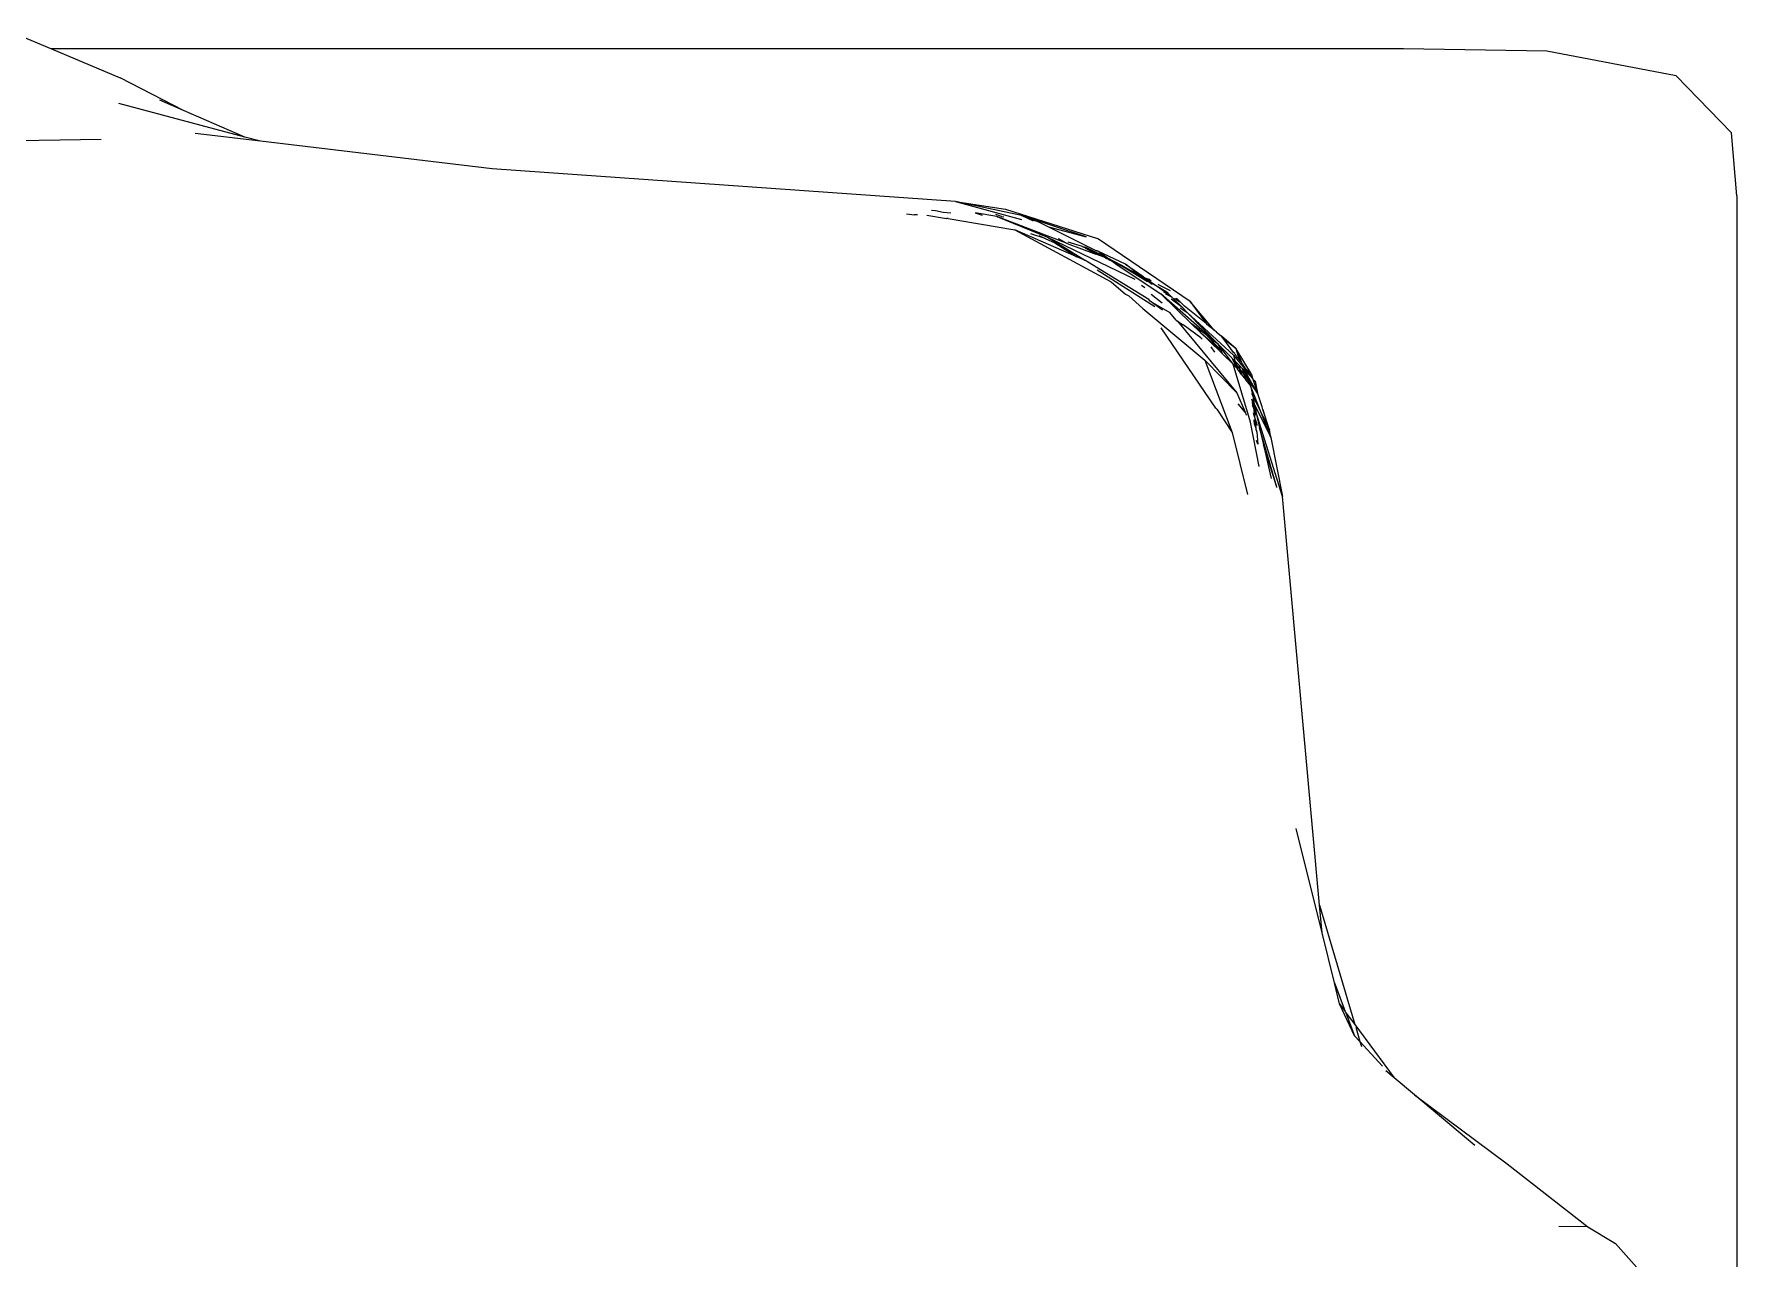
# Model space of a CAD drawing. Header units: millimetres. Extents: x 0 to 460473, y -68369 to 85219.
# Drawn here: x 224844.9 to 224965.8, y -36098.2 to -36011.3 of the extents above; entities that cross this region are included whole.
import ezdxf

# ---------------------------------------------------------------- set-up
doc = ezdxf.new("R2010")
doc.units = ezdxf.units.MM
doc.header["$LTSCALE"] = 50
doc.layers.add('ha', color=8, linetype='Continuous')

# ---------------------------------------------------------------- blocks, each defined once
blk = doc.blocks.new('12312')
for p, q in [((250468.44, -36522.86), (250470.93, -36523.91)), ((250566.89, -36523.91), (250470.93, -36523.91)), ((250470.93, -36523.91), (250475.81, -36525.97)), ((250577.04, -36524.08), (250566.89, -36523.91)), ((250586.22, -36525.82), (250577.04, -36524.08)), ((250590.16, -36529.87), (250586.22, -36525.82)), ((250480.29, -36528.28), (250475.81, -36525.97)), ((250484.64, -36530.17), (250475.7, -36527.78)), ((250480.29, -36528.28), (250478.62, -36527.56)), ((250484.64, -36530.17), (250480.29, -36528.28)), ((250447.87, -36530.78), (250474.45, -36530.31)), ((250485.76, -36530.47), (250481.12, -36529.92)), ((250485.76, -36530.47), (250484.64, -36530.17)), ((250502.19, -36532.42), (250485.76, -36530.47)), ((250590.54, -36534.35), (250590.16, -36529.87)), ((250535.09, -36534.74), (250502.19, -36532.42)), ((250533.38, -36535.37), (250533.66, -36535.38)), ((250533.66, -36535.38), (250534.21, -36535.5)), ((250534.21, -36535.5), (250534.76, -36535.54)), ((250535.09, -36534.74), (250538.64, -36535.28)), ((250535.09, -36534.74), (250539.76, -36536.01)), ((250539.76, -36535.73), (250535.09, -36534.74)), ((250538.64, -36535.28), (250545.15, -36537.37)), ((250590.54, -36534.35), (250590.54, -36622.74)), ((250531.61, -36535.61), (250532.17, -36535.7)), ((250532.39, -36535.7), (250532.17, -36535.7)), ((250533.06, -36535.71), (250534.44, -36535.94)), ((250534.57, -36535.96), (250534.44, -36535.94)), ((250534.57, -36535.96), (250539.29, -36536.76)), ((250538.01, -36535.81), (250536.48, -36535.55)), ((250536.48, -36535.55), (250536.97, -36535.72)), ((250538.36, -36535.81), (250537.95, -36535.66)), ((250538.01, -36535.81), (250541.62, -36537.28)), ((250543.02, -36537.72), (250538.01, -36535.81)), ((250538.36, -36535.81), (250538.51, -36535.84)), ((250540.61, -36536.13), (250539.76, -36535.73)), ((250539.76, -36535.73), (250540.98, -36536.18)), ((250544.35, -36537.25), (250539.76, -36535.73)), ((250540.98, -36536.18), (250541.69, -36536.53)), ((250541.69, -36536.53), (250545.09, -36538.24)), ((250541.69, -36536.53), (250544.35, -36537.25)), ((250539.29, -36536.76), (250546.13, -36540.45)), ((250543.7, -36538.68), (250539.29, -36536.76)), ((250541.45, -36537.37), (250540.42, -36537.05)), ((250541, -36537.16), (250541.45, -36537.37)), ((250541.45, -36537.37), (250542.13, -36537.68)), ((250541.62, -36537.28), (250547.81, -36540.25)), ((250541.62, -36537.28), (250542.62, -36537.9)), ((250542.13, -36537.68), (250543.7, -36538.68)), ((250542.13, -36537.68), (250542.62, -36537.9)), ((250542.47, -36537.42), (250542.37, -36537.39)), ((250542.47, -36537.42), (250543.02, -36537.72)), ((250542.62, -36537.9), (250544.32, -36538.94)), ((250543.02, -36537.72), (250545.04, -36538.49)), ((250543.06, -36537.6), (250544.07, -36537.92)), ((250544.1, -36537.95), (250544.07, -36537.92)), ((250544.33, -36538.05), (250544.1, -36537.95)), ((250544.37, -36538.01), (250544.1, -36537.95)), ((250551.75, -36541.85), (250545.15, -36537.37)), ((250544.32, -36538.94), (250543.7, -36538.68)), ((250544.39, -36538.98), (250544.32, -36538.94)), ((250544.34, -36538.09), (250544.33, -36538.05)), ((250545.04, -36538.49), (250544.34, -36538.09)), ((250544.63, -36538.2), (250544.34, -36538.09)), ((250544.37, -36538.01), (250545.33, -36538.47)), ((250544.46, -36539.03), (250544.39, -36538.98)), ((250548.8, -36541.71), (250544.46, -36539.03)), ((250545.33, -36538.47), (250544.63, -36538.2)), ((250545.63, -36538.7), (250544.63, -36538.2)), ((250545.63, -36538.7), (250545.04, -36538.49)), ((250545.14, -36538.25), (250545.09, -36538.24)), ((250545.19, -36538.28), (250545.14, -36538.25)), ((250547.15, -36539.2), (250545.19, -36538.28)), ((250545.85, -36538.74), (250545.19, -36538.28)), ((250545.63, -36538.7), (250545.33, -36538.47)), ((250545.85, -36538.74), (250545.33, -36538.47)), ((250545.65, -36538.72), (250545.63, -36538.7)), ((250545.74, -36538.75), (250545.65, -36538.72)), ((250545.74, -36538.75), (250545.81, -36538.79)), ((250545.89, -36538.84), (250545.81, -36538.79)), ((250545.85, -36538.74), (250546.27, -36539.03)), ((250546.85, -36539.26), (250545.85, -36538.74)), ((250545.97, -36538.88), (250545.89, -36538.84)), ((250546.27, -36539.03), (250545.97, -36538.88)), ((250546.27, -36539.03), (250546.56, -36539.23)), ((250546.94, -36539.36), (250546.27, -36539.03)), ((250545.14, -36539.59), (250549.22, -36542.19)), ((250546.56, -36539.23), (250549.66, -36541.3)), ((250546.94, -36539.36), (250546.85, -36539.26)), ((250547.54, -36539.67), (250546.85, -36539.26)), ((250548.7, -36540.45), (250546.94, -36539.36)), ((250546.94, -36539.36), (250547.54, -36539.67)), ((250547.15, -36539.2), (250548.37, -36540.05)), ((250548.01, -36539.86), (250547.15, -36539.2)), ((250547.54, -36539.67), (250548.47, -36540.21)), ((250548.01, -36539.86), (250547.54, -36539.67)), ((250548.16, -36539.98), (250548.01, -36539.86)), ((250548.47, -36540.21), (250548.16, -36539.98)), ((250548.37, -36540.05), (250548.16, -36539.98)), ((250548.37, -36540.05), (250548.55, -36540.18)), ((250549.03, -36540.64), (250548.47, -36540.21)), ((250548.47, -36540.21), (250549.4, -36540.76)), ((250548.55, -36540.18), (250549.4, -36540.76)), ((250548.83, -36540.29), (250548.55, -36540.18)), ((250548.98, -36540.39), (250548.83, -36540.29)), ((250546.13, -36540.45), (250547.16, -36541.32)), ((250547.16, -36541.32), (250547.38, -36541.45)), ((250547.38, -36541.45), (250548.38, -36542.34)), ((250548.52, -36540.88), (250548.28, -36540.7)), ((250549.74, -36541.97), (250548.96, -36541.35)), ((250549.4, -36540.76), (250550.3, -36541.38)), ((250549.4, -36540.76), (250550.08, -36541.16)), ((250549.53, -36540.67), (250549.47, -36540.62)), ((250550.35, -36541.08), (250549.53, -36540.67)), ((250553.76, -36544.89), (250549.66, -36541.3)), ((250549.66, -36541.3), (250551.84, -36543.42)), ((250550.44, -36541.53), (250549.84, -36541.16)), ((250550.44, -36541.53), (250550, -36541.31)), ((250550.3, -36541.38), (250550.08, -36541.16)), ((250550.44, -36541.53), (250550.3, -36541.38)), ((250550.51, -36541.6), (250550.44, -36541.53)), ((250548.38, -36542.34), (250552.77, -36546.01)), ((250548.91, -36541.82), (250548.8, -36541.71)), ((250549.69, -36542.38), (250548.91, -36541.82)), ((250548.91, -36541.82), (250550.3, -36542.63)), ((250549.69, -36542.38), (250549.78, -36542.42)), ((250550.75, -36543.17), (250550.3, -36542.63)), ((250551.21, -36542.3), (250550.38, -36541.67)), ((250551.21, -36542.3), (250550.51, -36541.6)), ((250550.51, -36541.6), (250550.67, -36541.64)), ((250550.88, -36541.81), (250550.67, -36541.64)), ((250550.78, -36541.61), (250551.07, -36541.92)), ((250551.07, -36541.92), (250550.88, -36541.81)), ((250551.02, -36542.28), (250551.53, -36542.63)), ((250551.12, -36541.95), (250551.07, -36541.92)), ((250551.34, -36542.18), (250551.12, -36541.95)), ((250551.53, -36542.63), (250551.21, -36542.3)), ((250552.87, -36543.39), (250551.34, -36542.18)), ((250554.82, -36545.65), (250551.53, -36542.63)), ((250553.76, -36544.89), (250551.53, -36542.63)), ((250551.75, -36541.85), (250552.87, -36543.39)), ((250553.45, -36543.88), (250551.75, -36541.85)), ((250553.56, -36549.4), (250549.69, -36543.72)), ((250550.75, -36543.17), (250550.84, -36543.23)), ((250550.84, -36543.23), (250551.25, -36543.49)), ((250550.84, -36543.23), (250555.06, -36548.31)), ((250552.5, -36544.43), (250551.25, -36543.49)), ((250552.28, -36543.76), (250551.84, -36543.42)), ((250551.84, -36543.42), (250552.46, -36544.03)), ((250552.28, -36543.76), (250552.46, -36544.03)), ((250552.9, -36544.23), (250552.28, -36543.76)), ((250552.87, -36543.39), (250552.93, -36543.47)), ((250553.45, -36543.88), (250552.93, -36543.47)), ((250553.6, -36544.01), (250553.45, -36543.88)), ((250552.46, -36544.03), (250552.5, -36544.06)), ((250552.5, -36544.06), (250553.93, -36545.3)), ((250552.5, -36544.06), (250553.04, -36544.59)), ((250552.59, -36544.51), (250552.5, -36544.43)), ((250553.93, -36545.3), (250552.9, -36544.23)), ((250553.76, -36544.89), (250552.9, -36544.23)), ((250553.93, -36545.3), (250553.04, -36544.59)), ((250553.04, -36544.59), (250554.03, -36545.55)), ((250553.2, -36545.05), (250553.47, -36545.43)), ((250553.6, -36544.01), (250553.93, -36544.28)), ((250554.79, -36546.29), (250553.76, -36544.89)), ((250553.76, -36544.89), (250553.93, -36545.3)), ((250554.6, -36545.74), (250553.76, -36544.89)), ((250553.96, -36544.31), (250553.93, -36544.28)), ((250555, -36545.2), (250553.96, -36544.31)), ((250554.12, -36544.52), (250553.96, -36544.31)), ((250555, -36545.2), (250554.12, -36544.52)), ((250554.81, -36545.45), (250554.12, -36544.52)), ((250556.08, -36547), (250555, -36545.2)), ((250555.37, -36546.13), (250555, -36545.2)), ((250555.25, -36545.99), (250555, -36545.2)), ((250552.77, -36546.01), (250554.73, -36551.13)), ((250555.06, -36548.31), (250552.77, -36546.01)), ((250554.03, -36545.55), (250553.93, -36545.3)), ((250554.03, -36545.55), (250554.79, -36546.29)), ((250554.6, -36545.74), (250554.7, -36545.83)), ((250554.7, -36545.83), (250554.74, -36545.94)), ((250554.74, -36545.94), (250555.05, -36546.57)), ((250554.74, -36545.94), (250554.99, -36546.23)), ((250554.9, -36546.04), (250554.74, -36545.94)), ((250556.01, -36550.41), (250554.79, -36546.29)), ((250554.79, -36546.29), (250555.05, -36546.57)), ((250554.91, -36545.53), (250554.81, -36545.45)), ((250554.82, -36545.65), (250556.16, -36547.27)), ((250554.82, -36545.65), (250554.9, -36546.04)), ((250554.9, -36546.04), (250554.96, -36546.1)), ((250554.91, -36545.53), (250554.95, -36545.64)), ((250555, -36545.68), (250554.95, -36545.64)), ((250554.96, -36546.1), (250554.99, -36546.23)), ((250554.96, -36546.1), (250555.2, -36546.34)), ((250554.99, -36546.23), (250555.02, -36546.31)), ((250555.05, -36545.77), (250555, -36545.68)), ((250555.02, -36546.31), (250555.05, -36546.57)), ((250555.26, -36546.64), (250555.02, -36546.31)), ((250555.05, -36545.77), (250555.25, -36545.99)), ((250555.2, -36546.34), (250555.26, -36546.64)), ((250555.44, -36546.59), (250555.2, -36546.34)), ((250555.28, -36546.08), (250555.25, -36545.99)), ((250555.28, -36546.08), (250555.37, -36546.13)), ((250555.42, -36546.27), (250555.37, -36546.13)), ((250555.42, -36546.27), (250555.62, -36546.54)), ((250555.05, -36546.57), (250555.12, -36546.7)), ((250555.12, -36546.7), (250555.15, -36546.74)), ((250555.15, -36546.74), (250555.32, -36546.92)), ((250555.25, -36546.73), (250555.26, -36546.64)), ((250555.25, -36546.73), (250555.32, -36546.92)), ((250555.26, -36546.64), (250555.33, -36546.74)), ((250555.35, -36546.99), (250555.32, -36546.92)), ((250555.33, -36546.74), (250555.35, -36546.94)), ((250555.33, -36546.74), (250555.6, -36547.1)), ((250555.35, -36546.94), (250555.35, -36546.99)), ((250555.35, -36546.99), (250555.47, -36547.14)), ((250555.47, -36546.69), (250555.44, -36546.59)), ((250555.61, -36546.77), (250555.44, -36546.59)), ((250555.77, -36547.16), (250555.47, -36546.69)), ((250555.6, -36547.1), (250555.47, -36546.69)), ((250555.47, -36547.14), (250555.7, -36547.4)), ((250555.7, -36547.4), (250555.6, -36547.1)), ((250555.6, -36547.1), (250555.91, -36547.52)), ((250555.77, -36547.16), (250555.61, -36546.77)), ((250556.52, -36548.35), (250555.61, -36546.77)), ((250556.16, -36547.27), (250555.61, -36546.77)), ((250555.62, -36546.54), (250556.08, -36547)), ((250556.16, -36547.27), (250555.62, -36546.54)), ((250555.7, -36547.43), (250555.7, -36547.4)), ((250555.7, -36547.43), (250556.02, -36547.83)), ((250556.52, -36548.35), (250555.77, -36547.16)), ((250555.91, -36547.52), (250555.77, -36547.16)), ((250556.02, -36547.83), (250555.91, -36547.52)), ((250555.91, -36547.52), (250556.52, -36548.35)), ((250556.08, -36547), (250556.16, -36547.27)), ((250556.16, -36547.27), (250556.19, -36547.35)), ((250556.19, -36547.35), (250556.34, -36547.5)), ((250556.19, -36547.35), (250556.52, -36548.35)), ((250556.34, -36547.5), (250556.52, -36548.35)), ((250555.06, -36548.31), (250555.65, -36549.7)), ((250556.02, -36547.83), (250556.18, -36548.57)), ((250556.8, -36549.79), (250556.02, -36547.83)), ((250556.08, -36548.38), (250556.18, -36548.57)), ((250556.39, -36549.6), (250556.12, -36548.76)), ((250556.12, -36548.76), (250556.29, -36549.1)), ((250556.18, -36548.57), (250556.8, -36549.79)), ((250556.18, -36548.57), (250556.29, -36549.1)), ((250556.55, -36548.4), (250556.52, -36548.35)), ((250556.85, -36549.31), (250556.55, -36548.4)), ((250553.56, -36549.4), (250553.64, -36549.48)), ((250553.64, -36549.48), (250554.73, -36551.13)), ((250555.65, -36549.7), (250555.14, -36549.1)), ((250555.67, -36549.74), (250555.65, -36549.7)), ((250555.67, -36549.74), (250555.69, -36549.83)), ((250555.69, -36549.83), (250555.71, -36549.85)), ((250555.71, -36549.85), (250555.71, -36549.91)), ((250556.15, -36548.98), (250556.17, -36549.22)), ((250556.24, -36549.33), (250556.17, -36549.22)), ((250556.18, -36549.25), (250556.24, -36549.33)), ((250556.31, -36550.01), (250556.23, -36549.73)), ((250556.41, -36549.94), (250556.24, -36549.33)), ((250556.24, -36549.33), (250556.39, -36549.6)), ((250556.24, -36549.33), (250556.31, -36550.01)), ((250556.29, -36549.1), (250557.46, -36551.5)), ((250556.29, -36549.1), (250556.39, -36549.6)), ((250556.31, -36550.01), (250556.41, -36550.84)), ((250556.44, -36550.42), (250556.31, -36550.01)), ((250556.39, -36549.6), (250556.4, -36549.65)), ((250558.3, -36555.67), (250556.4, -36549.65)), ((250556.4, -36549.65), (250556.67, -36550.81)), ((250556.8, -36549.79), (250557.22, -36550.63)), ((250557.46, -36551.5), (250556.8, -36549.79)), ((250556.9, -36549.5), (250556.85, -36549.31)), ((250557.37, -36550.94), (250556.9, -36549.5)), ((250556.9, -36549.5), (250557.22, -36550.63)), ((250554.73, -36551.13), (250555.81, -36555.54)), ((250556.63, -36553.55), (250556.01, -36550.41)), ((250556.31, -36550.56), (250556.28, -36550.24)), ((250556.31, -36550.56), (250556.41, -36550.84)), ((250556.41, -36550.84), (250556.41, -36550.89)), ((250556.41, -36550.89), (250556.48, -36551.12)), ((250556.44, -36550.42), (250556.46, -36550.65)), ((250556.48, -36551.12), (250556.54, -36551.97)), ((250557.88, -36555.01), (250556.67, -36550.81)), ((250556.67, -36550.81), (250556.94, -36552.02)), ((250557.22, -36550.63), (250557.37, -36550.94)), ((250557.22, -36550.63), (250557.46, -36551.5)), ((250557.46, -36551.5), (250557.37, -36550.94)), ((250556.54, -36551.97), (250556.44, -36551.71)), ((250557.88, -36555.01), (250556.94, -36552.02)), ((250556.94, -36552.02), (250557.48, -36554.39)), ((250557.46, -36551.5), (250558.3, -36555.67)), ((250557.9, -36555.05), (250557.88, -36555.01)), ((250560.92, -36584.69), (250558.3, -36555.67)), ((250561.1, -36586.65), (250559.26, -36579.24)), ((250560.92, -36584.69), (250563.43, -36593.15)), ((250561.1, -36586.65), (250560.92, -36584.69)), ((250561.97, -36590.19), (250561.1, -36586.65)), ((250561.97, -36590.19), (250562.75, -36592.23)), ((250562.34, -36591.67), (250561.97, -36590.19)), ((250563.41, -36593.94), (250562.34, -36591.67)), ((250562.34, -36591.67), (250562.75, -36592.23)), ((250562.75, -36592.23), (250562.78, -36592.31)), ((250562.78, -36592.31), (250563.41, -36593.94)), ((250562.78, -36592.31), (250563.43, -36593.15)), ((250563.43, -36593.15), (250566.22, -36596.93)), ((250563.49, -36593.33), (250563.79, -36594.36)), ((250563.79, -36594.36), (250563.41, -36593.94)), ((250565.4, -36596.1), (250563.79, -36594.36)), ((250563.79, -36594.36), (250563.89, -36594.7)), ((250566.22, -36596.93), (250565.63, -36596.43)), ((250567.66, -36598.14), (250566.22, -36596.93)), ((250567.66, -36598.14), (250574.23, -36603.04)), ((250571.93, -36601.74), (250567.66, -36598.14)), ((250574.23, -36603.04), (250579.95, -36607.51)), ((250579.95, -36607.51), (250577.91, -36607.47)), ((250579.95, -36607.51), (250581.93, -36608.69)), ((250581.93, -36608.69), (250584.93, -36612.08))]:
    blk.add_line(p, q)

msp = doc.modelspace()

# ---------------------------------------------------------------- block references
at = {"layer": 'ha'}
msp.add_blockref('12312', (-25624.78545841, 511.56126197), dxfattribs=at)

doc.saveas('drawing.dxf')
